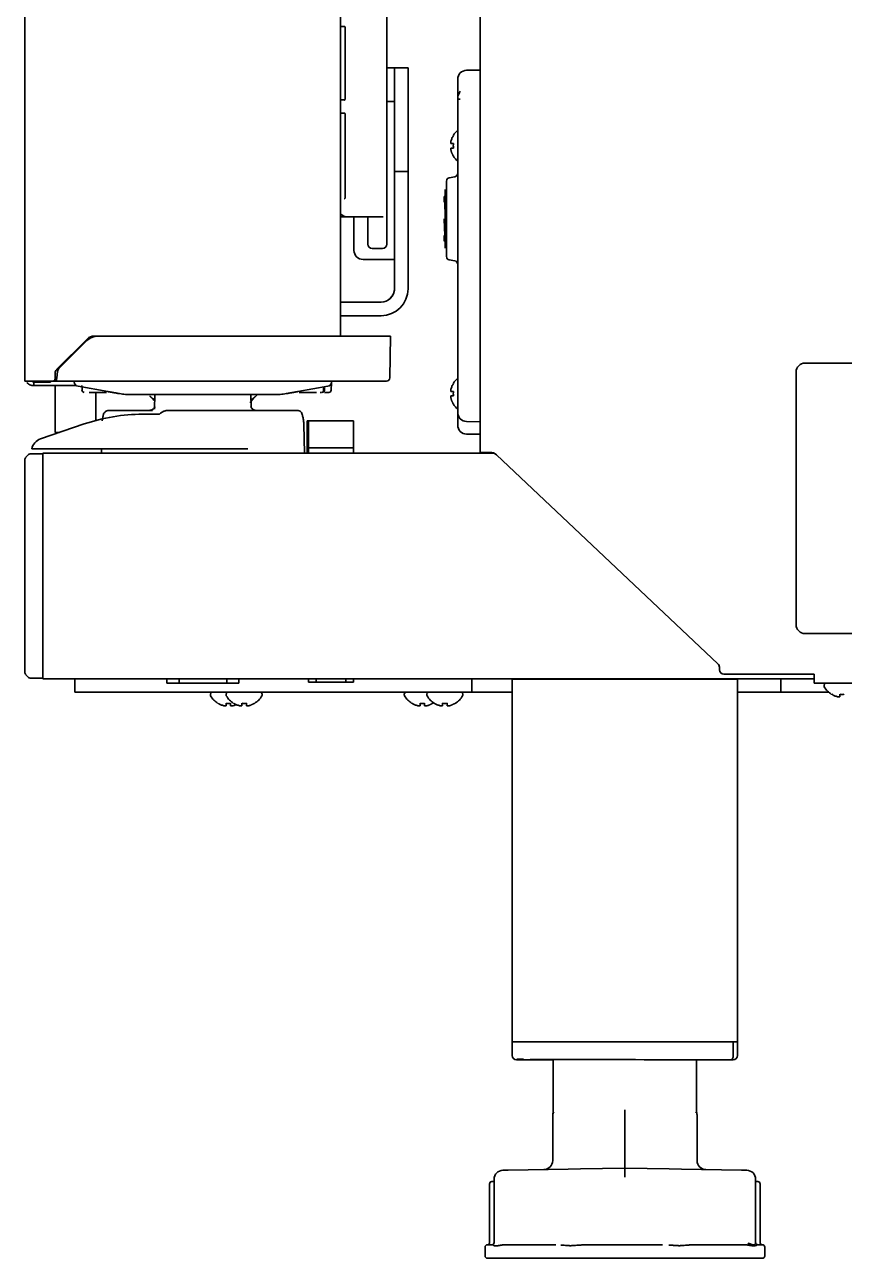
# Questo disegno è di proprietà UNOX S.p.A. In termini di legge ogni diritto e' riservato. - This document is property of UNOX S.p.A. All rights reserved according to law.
# Model space of a CAD drawing. Header units: inches. Extents: x 885 to 6823, y 710 to 5493.
# Drawn here: x 963.6 to 1145.3, y 2176.3 to 2449.9 of the extents above; entities that cross this region are included whole.
import ezdxf

# ---------------------------------------------------------------- set-up
doc = ezdxf.new("R2010")
doc.units = ezdxf.units.IN
doc.layers.add('1', color=7, linetype='Continuous', true_color=0xffffff)

msp = doc.modelspace()

# ---------------------------------------------------------------- linework, layer by layer
at = {"layer": '1', "color": 7, "linetype": 'Continuous', "lineweight": 35}
for p, q in [((1064.64, 4020.26), (1064.64, 2355.06)), ((1064.64, 4020.26), (1064.64, 2355.06)), ((963.64, 2370.86), (963.64, 4018.86)), ((1033.64, 2380.86), (1033.64, 4018.86)), ((1043.94, 2401.26), (1043.94, 2539.26)), ((1034.57, 2449.51), (1033.64, 2449.51)), ((1034.71, 2449.01), (1034.71, 2433.76)), ((1043.94, 2440.36), (1045.64, 2440.36)), ((1045.64, 2435.36), (1045.64, 2440.36)), ((1045.64, 2440.36), (1048.64, 2440.36)), ((1048.64, 2440.36), (1048.64, 2435.36)), ((1061.6, 2439.8), (1064.64, 2439.86)), ((1063.92, 2439.84), (1064.64, 2439.91)), ((1063.92, 2439.84), (1064.64, 2439.91)), ((1045.64, 2435.36), (1045.64, 2422.36)), ((1048.64, 2435.36), (1048.64, 2422.36)), ((1059.64, 2432.8), (1059.64, 2437.8)), ((1033.64, 2433.26), (1034.6, 2433.26)), ((1043.94, 2432.86), (1045.64, 2432.86)), ((1059.64, 2368.91), (1059.64, 2432.8)), ((1034.57, 2430.26), (1033.64, 2430.26)), ((1034.71, 2429.76), (1034.71, 2411.83)), ((1058.66, 2425.36), (1058.69, 2425.36)), ((1045.64, 2417.36), (1045.64, 2422.36)), ((1048.64, 2422.36), (1048.64, 2417.36)), ((1058.69, 2420.76), (1058.66, 2420.76)), ((1045.64, 2417.36), (1048.64, 2417.36)), ((1045.64, 2412.36), (1045.64, 2417.36)), ((1048.64, 2417.36), (1048.64, 2412.36)), ((1059.02, 2416.19), (1057.76, 2415.96)), ((1056.84, 2410.34), (1056.84, 2413.36)), ((1057.14, 2415.23), (1057.14, 2406.86)), ((1045.64, 2391.36), (1045.64, 2412.36)), ((1048.64, 2391.36), (1048.64, 2412.36)), ((1056.84, 2411.81), (1056.64, 2411.81)), ((1056.84, 2409.87), (1056.84, 2410.34)), ((1056.84, 2403.84), (1056.84, 2409.87)), ((1035.27, 2407.26), (1033.64, 2407.26)), ((1041.97, 2407.26), (1035.27, 2407.26)), ((1036.64, 2407.26), (1036.64, 2399.86)), ((1039.69, 2407.26), (1039.69, 2401.26)), ((1043.11, 2407.26), (1041.97, 2407.26)), ((1057.14, 2406.86), (1057.14, 2398.48)), ((1056.84, 2403.37), (1056.84, 2403.84)), ((1056.84, 2400.36), (1056.84, 2403.37)), ((1040.69, 2400.26), (1042.5, 2400.26)), ((1042.5, 2400.26), (1042.94, 2400.26)), ((1042.64, 2397.86), (1038.64, 2397.86)), ((1042.64, 2397.86), (1045.64, 2397.86)), ((1057.76, 2397.75), (1059.02, 2397.52)), ((1042.64, 2388.36), (1033.64, 2388.36)), ((1042.64, 2385.36), (1033.64, 2385.36)), ((980.05, 2380.86), (978.97, 2380.86)), ((980.05, 2380.86), (1032.86, 2380.86)), ((1036.33, 2380.86), (1032.86, 2380.86)), ((1043.94, 2380.86), (1036.33, 2380.86)), ((1044.74, 2380.86), (1043.94, 2380.86)), ((1044.58, 2371.59), (1044.74, 2380.86)), ((977.55, 2380.27), (970.68, 2373.4)), ((971.36, 2373.83), (977.22, 2379.68)), ((970.39, 2371.36), (970.39, 2372.69)), ((970.74, 2371.59), (970.94, 2372.98)), ((1134.64, 2372.86), (1134.64, 2316.86)), ((1232.64, 2374.86), (1136.64, 2374.86)), ((963.64, 2370.86), (965.64, 2370.86)), ((969.89, 2370.86), (965.64, 2370.86)), ((969.39, 2370.66), (965.64, 2370.66)), ((965.64, 2369.86), (965.64, 2370.66)), ((965.64, 2369.86), (975.1, 2369.86)), ((969.39, 2370.86), (969.39, 2370.66)), ((969.89, 2370.86), (970.64, 2370.86)), ((970.39, 2369.86), (970.39, 2359.49)), ((970.74, 2371.59), (970.64, 2370.86)), ((1032.77, 2370.86), (970.64, 2370.86)), ((974.64, 2370.86), (974.64, 2370.67)), ((975.47, 2369.71), (982.07, 2368.54)), ((1024.21, 2368.54), (1030.81, 2369.71)), ((1031.57, 2368.84), (1031.63, 2370.58)), ((1031.64, 2370.67), (1031.64, 2370.86)), ((1035.58, 2370.86), (1032.77, 2370.86)), ((1033.5, 2370.86), (1033.5, 2370.86)), ((1043.13, 2370.86), (1035.58, 2370.86)), ((1043.83, 2370.86), (1043.13, 2370.86)), ((1058.66, 2370.36), (1058.69, 2370.36)), ((979.39, 2362.13), (979.39, 2368.36)), ((984.49, 2368.12), (984.68, 2368.08)), ((987.29, 2367.86), (1018.99, 2367.86)), ((992.5, 2367.86), (992.45, 2364.63)), ((1013.82, 2365.16), (1013.77, 2367.86)), ((1021.6, 2368.08), (1021.79, 2368.12)), ((1030.07, 2368.36), (1031.07, 2368.36)), ((1059.64, 2363.91), (1059.64, 2368.91)), ((991.22, 2364.36), (982.22, 2364.36)), ((991.22, 2364.36), (991.98, 2364.36)), ((991.42, 2364.38), (991.24, 2364.39)), ((1024.06, 2364.36), (995.4, 2364.36)), ((1058.69, 2365.76), (1058.66, 2365.76)), ((976.85, 2361.36), (967.17, 2358.05)), ((993.5, 2363.51), (989.78, 2363.51)), ((1026.54, 2362.06), (1026.24, 2362.06)), ((1026.24, 2362.06), (1026.24, 2354.86)), ((1026.54, 2362.06), (1026.54, 2356.06)), ((1036.54, 2362.06), (1026.54, 2362.06)), ((1036.54, 2356.06), (1036.54, 2362.06)), ((1059.64, 2361.11), (1059.64, 2363.83)), ((1061.6, 2361.91), (1064.64, 2361.86)), ((971.39, 2359.49), (970.39, 2359.49)), ((970.39, 2359.49), (970.88, 2359.32)), ((1025.64, 2354.86), (1025.53, 2361.22)), ((1025.53, 2361.22), (1025.53, 2361.22)), ((1061.6, 2359.11), (1064.64, 2359.06)), ((1013.14, 2355.86), (966.25, 2355.86)), ((980.66, 2355.86), (980.64, 2354.86)), ((1026.54, 2356.06), (1026.54, 2354.86)), ((1036.54, 2356.06), (1026.54, 2356.06)), ((1036.54, 2354.86), (1036.54, 2356.06)), ((963.64, 2353.13), (963.64, 2353.32)), ((963.64, 2353.13), (963.64, 2306.58)), ((964.35, 2354.44), (963.93, 2354.02)), ((967.64, 2354.73), (965.05, 2354.73)), ((967.64, 2354.86), (967.64, 2353.06)), ((1067.73, 2354.86), (967.64, 2354.86)), ((967.64, 2354.73), (967.64, 2353.13)), ((967.64, 2353.13), (967.64, 2353.05)), ((967.64, 2353.06), (967.64, 2306.66)), ((973.14, 2354.86), (973.14, 2354.86)), ((1066.64, 2355.06), (1064.64, 2355.06)), ((1066.64, 2355.06), (1064.64, 2355.06)), ((1066.64, 2355.06), (1066.84, 2355.06)), ((1066.64, 2355.06), (1066.84, 2355.06)), ((1066.64, 2355.06), (1066.64, 2354.86)), ((1117.33, 2308.15), (1068.22, 2354.51)), ((1117.33, 2308.15), (1068.22, 2354.51)), ((1136.64, 2314.86), (1232.64, 2314.86)), ((963.64, 2306.39), (963.64, 2306.58)), ((967.64, 2306.66), (967.64, 2304.86)), ((967.64, 2306.66), (967.64, 2306.58)), ((967.64, 2306.58), (967.64, 2304.98)), ((1117.64, 2306.86), (1117.64, 2307.42)), ((1117.64, 2306.86), (1117.64, 2307.42)), ((963.93, 2305.69), (964.35, 2305.27)), ((965.05, 2304.98), (967.64, 2304.98)), ((1138.64, 2304.86), (967.64, 2304.86)), ((974.78, 2304.86), (974.78, 2301.86)), ((995.14, 2304.86), (995.14, 2303.86)), ((997.85, 2303.86), (995.14, 2303.86)), ((997.85, 2303.86), (997.85, 2304.86)), ((997.85, 2303.86), (1008.43, 2303.86)), ((1008.43, 2304.86), (1008.43, 2303.86)), ((1008.43, 2303.86), (1011.14, 2303.86)), ((1011.14, 2303.86), (1011.14, 2304.86)), ((1026.54, 2304.86), (1026.54, 2304.06)), ((1028.22, 2304.06), (1026.54, 2304.06)), ((1028.22, 2304.06), (1028.22, 2304.86)), ((1034.86, 2304.06), (1028.22, 2304.06)), ((1034.86, 2304.86), (1034.86, 2304.06)), ((1036.54, 2304.06), (1034.86, 2304.06)), ((1036.54, 2304.06), (1036.54, 2304.86)), ((1062.78, 2304.86), (1062.78, 2301.86)), ((1071.69, 2304.76), (1071.69, 2304.86)), ((1071.69, 2224.31), (1071.69, 2304.76)), ((1071.69, 2304.76), (1073.49, 2304.76)), ((1072.89, 2304.76), (1072.89, 2304.86)), ((1073.49, 2304.76), (1119.89, 2304.76)), ((1138.64, 2305.86), (1118.64, 2305.86)), ((1138.64, 2305.86), (1118.64, 2305.86)), ((1119.89, 2304.76), (1121.69, 2304.76)), ((1120.49, 2304.76), (1120.49, 2304.86)), ((1121.69, 2304.76), (1121.69, 2304.86)), ((1121.69, 2304.76), (1121.69, 2224.31)), ((1131.28, 2304.86), (1131.28, 2301.86)), ((1138.64, 2305.86), (1138.64, 2303.86)), ((1138.64, 2305.86), (1138.64, 2303.86)), ((1794.84, 2303.86), (1138.64, 2303.86)), ((1794.84, 2303.86), (1138.64, 2303.86)), ((974.78, 2301.86), (977.78, 2301.86)), ((977.78, 2301.86), (1054.78, 2301.86)), ((1004.8, 2301.46), (1004.8, 2301.26)), ((1008.28, 2301.46), (1008.28, 2301.26)), ((1016.28, 2301.26), (1016.28, 2301.46)), ((1047.8, 2301.46), (1047.8, 2301.26)), ((1052.78, 2301.46), (1052.78, 2301.26)), ((1054.78, 2301.86), (1062.78, 2301.86)), ((1060.78, 2301.26), (1060.78, 2301.46)), ((1062.78, 2301.86), (1070.78, 2301.86)), ((1070.78, 2301.86), (1071.69, 2301.86)), ((1121.69, 2301.86), (1123.28, 2301.86)), ((1123.28, 2301.86), (1131.28, 2301.86)), ((1131.28, 2301.86), (1134.28, 2301.86)), ((1134.28, 2301.86), (1141.89, 2301.86)), ((1140.84, 2303.46), (1140.84, 2303.26)), ((1142.54, 2301.38), (1142.54, 2301.41)), ((1006.5, 2299.38), (1006.5, 2299.41)), ((1009.98, 2299.38), (1009.98, 2299.41)), ((1014.58, 2299.41), (1014.58, 2299.38)), ((1049.5, 2299.38), (1049.5, 2299.41)), ((1054.1, 2299.41), (1054.1, 2299.38)), ((1054.48, 2299.38), (1054.48, 2299.41)), ((1059.08, 2299.41), (1059.08, 2299.38)), ((1071.69, 2224.31), (1073.49, 2224.31)), ((1071.69, 2221.45), (1071.69, 2224.31)), ((1073.49, 2224.31), (1119.89, 2224.31)), ((1119.89, 2224.31), (1121.69, 2224.31)), ((1120.73, 2224.31), (1120.73, 2221.31)), ((1120.73, 2224.31), (1120.73, 2221.31)), ((1121.69, 2221.31), (1121.69, 2224.31)), ((1071.69, 2221.45), (1071.69, 2221.31)), ((1073.12, 2220.31), (1073.35, 2220.31)), ((1073.12, 2220.31), (1073.35, 2220.31)), ((1073.35, 2220.31), (1080.81, 2220.31)), ((1073.35, 2220.31), (1080.81, 2220.31)), ((1080.81, 2220.4), (1080.81, 2208.61)), ((1111.54, 2220.31), (1120.02, 2220.31)), ((1111.54, 2220.31), (1120.02, 2220.31)), ((1112.56, 2208.61), (1112.56, 2220.31)), ((1120.03, 2220.31), (1120.26, 2220.31)), ((1120.03, 2220.31), (1120.25, 2220.31)), ((1080.69, 2197.99), (1080.69, 2208.12)), ((1096.69, 2198.31), (1096.69, 2208.37)), ((1112.64, 2208.42), (1112.65, 2208.4)), ((1112.69, 2208.12), (1112.69, 2197.99)), ((1069.67, 2195.83), (1070.84, 2195.85)), ((1070.84, 2195.85), (1084.13, 2196.09)), ((1084.13, 2196.09), (1086.89, 2196.13)), ((1086.89, 2196.13), (1096.58, 2196.3)), ((1096.58, 2196.3), (1096.69, 2196.31)), ((1096.69, 2196.31), (1096.79, 2196.3)), ((1096.79, 2196.3), (1106.49, 2196.13)), ((1106.49, 2196.13), (1109.24, 2196.09)), ((1109.24, 2196.09), (1122.54, 2195.85)), ((1122.54, 2195.85), (1123.71, 2195.83)), ((1066.7, 2192.56), (1066.7, 2192.81)), ((1066.7, 2179.81), (1066.7, 2192.56)), ((1067.45, 2193.31), (1067.2, 2193.31)), ((1067.7, 2193.83), (1067.7, 2179.68)), ((1125.68, 2193.83), (1125.68, 2179.68)), ((1126.18, 2193.31), (1125.93, 2193.31)), ((1126.68, 2192.81), (1126.68, 2192.56)), ((1126.68, 2192.56), (1126.68, 2179.81)), ((1065.69, 2178.81), (1065.69, 2176.81)), ((1066.19, 2179.31), (1066.2, 2179.31)), ((1066.24, 2179.31), (1067.2, 2179.31)), ((1066.72, 2179.81), (1066.7, 2179.81)), ((1070.33, 2179.31), (1081.35, 2179.31)), ((1088.36, 2179.31), (1105.02, 2179.31)), ((1112.03, 2179.31), (1123.05, 2179.31)), ((1126.18, 2179.31), (1127.14, 2179.31)), ((1127.69, 2176.81), (1127.69, 2178.81)), ((1127.19, 2176.31), (1066.19, 2176.31))]:
    msp.add_line(p, q, dxfattribs=at)
for centre, radius, start, end in [((1061.64, 2437.8), 2, 91, 180), ((1062.76, 2422.86), 4.8, 130.5417, 148.4186), ((1062.44, 2423.06), 3.78, 172.3959, 179.9965), ((1062.44, 2423.06), 3.78, 180.0035, 187.6041), ((1062.76, 2423.25), 4.8, 211.5837, 229.4583), ((1058.89, 2416.93), 0.75, 280, 0), ((1057.89, 2415.23), 0.75, 100, 180), ((1038.64, 2399.86), 2, 180, 270), ((1040.69, 2401.26), 1, 180, 270), ((1042.94, 2401.26), 1, 270, 0), ((1057.89, 2398.48), 0.75, 180, 260), ((1058.89, 2396.79), 0.75, 0, 80), ((1042.64, 2391.36), 6, 270, 0), ((1042.64, 2391.36), 3, 270, 0), ((980.05, 2376.86), 4, 90, 135), ((978.97, 2378.86), 2, 90, 135), ((971.39, 2372.69), 1, 135, 180), ((972.42, 2372.77), 1.5, 135, 172), ((1136.64, 2372.86), 2, 90, 180), ((969.89, 2371.36), 0.5, 270, 0), ((975.64, 2370.69), 1, 181.4403, 260), ((1030.64, 2370.69), 1, 280, 358.5401), ((1043.83, 2371.61), 0.75, 270, 359), ((1062.76, 2367.86), 4.8, 130.5417, 148.4186), ((1029.57, 2368.86), 0.5, 270, 358), ((1031.07, 2368.86), 0.5, 270, 358), ((1062.44, 2368.06), 3.78, 172.3959, 179.9965), ((1062.44, 2368.06), 3.78, 180.0035, 187.6041), ((1062.76, 2368.25), 4.8, 211.5837, 229.4583), ((989.78, 2323.51), 40, 90, 108.8636), ((1061.64, 2363.91), 2, 180, 269), ((1061.64, 2361.11), 2, 180, 269), ((968.14, 2355.21), 3, 108.8636, 167.5792), ((964.64, 2353.32), 1, 135, 180), ((965.05, 2353.73), 1, 90, 135), ((1066.64, 2356.86), 2, 244.1602, 270), ((1066.84, 2353.06), 2, 46.65, 90), ((1066.84, 2353.06), 2, 46.65, 90), ((1136.64, 2316.86), 2, 180, 270), ((1116.64, 2307.42), 1, 0, 46.65), ((1116.64, 2307.42), 1, 0, 46.65), ((1118.64, 2306.86), 1, 180, 270), ((1118.64, 2306.86), 1, 180, 270), ((964.64, 2306.39), 1, 180, 225), ((965.05, 2305.98), 1, 225, 270), ((1141.24, 2303.46), 0.4, 90, 180), ((1005.2, 2301.46), 0.4, 90, 180), ((1005.2, 2301.26), 0.4, 180, 210.3012), ((1008.68, 2301.46), 0.4, 90, 180), ((1008.68, 2301.26), 0.4, 180, 210.3012), ((1015.88, 2301.46), 0.4, 0, 90), ((1015.88, 2301.26), 0.4, 329.6988, 0), ((1048.2, 2301.46), 0.4, 90, 180), ((1048.2, 2301.26), 0.4, 180, 210.3012), ((1053.18, 2301.46), 0.4, 90, 180), ((1053.18, 2301.26), 0.4, 180, 210.3012), ((1060.38, 2301.46), 0.4, 0, 90), ((1060.38, 2301.26), 0.4, 329.6988, 0), ((1141.24, 2303.26), 0.4, 180, 210.3012), ((1145.04, 2305.48), 4.8, 210.3012, 238.4186), ((1144.84, 2305.16), 3.78, 262.3959, 269.9965), ((1144.84, 2305.16), 3.78, 270.0035, 277.6041), ((1009, 2303.48), 4.8, 210.3012, 238.4186), ((1008.8, 2303.16), 3.78, 262.3959, 269.9965), ((1012.48, 2303.48), 4.8, 210.3012, 238.4186), ((1008.8, 2303.16), 3.78, 270.0035, 277.6041), ((1012.28, 2303.16), 3.78, 262.3959, 269.9965), ((1012.28, 2303.16), 3.78, 270.0035, 277.6041), ((1012.08, 2303.48), 4.8, 301.5837, 329.6988), ((1052, 2303.48), 4.8, 210.3012, 238.4186), ((1051.8, 2303.16), 3.78, 262.3959, 269.9965), ((1051.8, 2303.16), 3.78, 270.0035, 277.6041), ((1056.98, 2303.48), 4.8, 210.3012, 238.4186), ((1051.6, 2303.48), 4.8, 301.5837, 304.0715), ((1056.78, 2303.16), 3.78, 262.3959, 269.9965), ((1056.78, 2303.16), 3.78, 270.0035, 277.6041), ((1056.58, 2303.48), 4.8, 301.5837, 329.6988), ((1081.69, 2208.12), 1, 135.5, 180), ((1078.81, 2208.97), 2, 344.3099, 0.04), ((1111.69, 2208.12), 1, 0, 44.5), ((1078.69, 2197.99), 2, 271, 0), ((1114.69, 2197.99), 2, 180, 269), ((1069.7, 2193.83), 2, 91, 180), ((1123.68, 2193.83), 2, 0, 89), ((1067.2, 2192.81), 0.5, 90, 180), ((1067.45, 2193.56), 0.25, 270, 0), ((1125.93, 2193.56), 0.25, 180, 270), ((1126.18, 2192.81), 0.5, 0, 90), ((1066.19, 2178.81), 0.5, 90, 180), ((1067.2, 2179.81), 0.5, 270, 0), ((1126.18, 2179.81), 0.5, 180, 270), ((1127.18, 2179.81), 0.5, 180, 270), ((1127.19, 2178.81), 0.5, 0, 90), ((1066.19, 2176.81), 0.5, 180, 270), ((1127.19, 2176.81), 0.5, 270, 0)]:
    msp.add_arc(centre, radius, start, end, dxfattribs=at)
for centre, major_axis, ratio, start_param, end_param in [((1035.25, 2412.26), (0, -5), 0.615661, 5.73191, 6.175284), ((976.84, 2368.86), (0, 0.5), 1, 1.640393, 3.142092), ((1013.13, 2367.06), (32.09, -27.79), 0.353553, 4.310993, 4.346829), ((993.15, 2367.06), (32.09, 27.79), 0.353553, 5.068028, 5.113788), ((1016.73, 2365.86), (0, -2.5), 0.999999, 3.785085, 4.005956), ((1016.73, 2365.86), (0, -2.5), 1, 3.785089, 4.004654), ((1029.44, 2368.86), (0, 0.5), 1, 3.141193, 4.639305), ((982.03, 2363.09), (0.961, -0.275), 0.857313, 3.142259, 3.443353), ((1024.24, 2363.09), (0.961, 0.275), 0.857313, 5.981425, 6.281728), ((1072.69, 2221.31), (1, 0), 0.999995, 3.141593, 4.709304), ((1074.19, 2220.31), (-1.5, 0), 0.003085, 0.00001, 0.785408), ((1074.19, 2220.44), (-1.5, 0), 0.003085, 4.712398, 5.977528), ((1096.69, 2220.31), (-21, 0.06), 0.003085, 3.927, 6.996876), ((1120.02, 2221.31), (0, 1), 0.707107, 3.141593, 4.712389), ((1120.02, 2221.31), (0, 1), 0.707107, 3.141593, 4.712389), ((1119.19, 2220.31), (1.5, 0), 0.003085, 5.497778, 6.283176), ((1120.69, 2221.31), (1, 0), 0.999995, 4.715474, 6.283185), ((1127.14, 2179.81), (0, -0.5), 0.961623, 4.712389, 6.283185)]:
    msp.add_ellipse(centre, major_axis=major_axis, ratio=ratio, start_param=start_param, end_param=end_param, dxfattribs=at)
for points, knots in [([(1034.56, 2449.58), (1034.56, 2449.58), (1034.56, 2449.57), (1034.59, 2449.54), (1034.64, 2449.44), (1034.69, 2449.28), (1034.71, 2449.12), (1034.71, 2449.03), (1034.71, 2449.01)], [0, 0, 0, 0, 0.05996, 0.268819, 0.476477, 0.688485, 0.917294, 1, 1, 1, 1]), ([(1060.19, 2435.16), (1060.07, 2434.95), (1059.96, 2434.74), (1059.82, 2434.42), (1059.78, 2434.31), (1059.71, 2434.08), (1059.67, 2433.97), (1059.64, 2433.86)], [0, 0, 0, 0, 0.5, 0.5, 0.75, 0.75, 1, 1, 1, 1]), ([(1034.71, 2433.76), (1034.71, 2433.68), (1034.7, 2433.54), (1034.65, 2433.35), (1034.6, 2433.23), (1034.57, 2433.19), (1034.56, 2433.19), (1034.56, 2433.19)], [0, 0, 0, 0, 0.239038, 0.484875, 0.690806, 0.916594, 1, 1, 1, 1]), ([(1034.56, 2430.33), (1034.56, 2430.33), (1034.56, 2430.32), (1034.59, 2430.29), (1034.64, 2430.19), (1034.69, 2430.03), (1034.71, 2429.87), (1034.71, 2429.78), (1034.71, 2429.76)], [0, 0, 0, 0, 0.05996, 0.268819, 0.476477, 0.688485, 0.917294, 1, 1, 1, 1]), ([(1058.69, 2425.36), (1058.57, 2425.15), (1058.46, 2424.94), (1058.32, 2424.62), (1058.28, 2424.51), (1058.21, 2424.28), (1058.17, 2424.17), (1058.14, 2424.06)], [0, 0, 0, 0, 0.5, 0.5, 0.75, 0.75, 1, 1, 1, 1]), ([(1058.69, 2422.56), (1058.57, 2422.56), (1058.46, 2422.56), (1058.32, 2422.56), (1058.28, 2422.56), (1058.21, 2422.56), (1058.17, 2422.56), (1058.14, 2422.56)], [0, 0, 0, 0, 0.5, 0.5, 0.75, 0.75, 1, 1, 1, 1]), ([(1034.71, 2411.83), (1034.71, 2411.75), (1034.7, 2411.61), (1034.65, 2411.43), (1034.6, 2411.3), (1034.57, 2411.26), (1034.56, 2411.26), (1034.56, 2411.26)], [0, 0, 0, 0, 0.238979, 0.484756, 0.690636, 0.916368, 1, 1, 1, 1]), ([(1056.64, 2411.81), (1056.65, 2411.81), (1056.66, 2411.78), (1056.67, 2411.72), (1056.67, 2411.7), (1056.68, 2411.66), (1056.68, 2411.65), (1056.68, 2411.64), (1056.69, 2411.61), (1056.69, 2411.58), (1056.7, 2411.48), (1056.71, 2411.38), (1056.72, 2411.21), (1056.72, 2411.14), (1056.73, 2411.06), (1056.73, 2411.04), (1056.73, 2411.01), (1056.73, 2410.99), (1056.74, 2410.93), (1056.74, 2410.9), (1056.74, 2410.78), (1056.75, 2410.7), (1056.76, 2410.53), (1056.76, 2410.36), (1056.77, 2410.17), (1056.78, 2410.02), (1056.78, 2409.97), (1056.79, 2409.87), (1056.79, 2409.82), (1056.8, 2409.55), (1056.81, 2409.33), (1056.82, 2408.87), (1056.83, 2408.63), (1056.84, 2408.39)], [0, 0, 0, 0, 0.125, 0.125, 0.1875, 0.1875, 0.203125, 0.203125, 0.21875, 0.25, 0.25, 0.375, 0.375, 0.4375, 0.4375, 0.453125, 0.453125, 0.46875, 0.46875, 0.5, 0.5, 0.5625, 0.5625, 0.625, 0.6875, 0.6875, 0.71875, 0.71875, 0.75, 0.75, 0.875, 0.875, 1, 1, 1, 1]), ([(1056.64, 2410.54), (1056.64, 2410.55), (1056.64, 2410.56), (1056.64, 2410.6), (1056.64, 2410.63), (1056.64, 2410.68), (1056.64, 2410.7), (1056.64, 2410.78), (1056.64, 2410.82), (1056.64, 2410.96), (1056.64, 2411.05), (1056.64, 2411.2), (1056.64, 2411.28), (1056.64, 2411.37), (1056.64, 2411.41), (1056.64, 2411.45), (1056.64, 2411.47), (1056.64, 2411.49), (1056.64, 2411.51), (1056.64, 2411.57), (1056.64, 2411.67), (1056.64, 2411.73), (1056.64, 2411.78), (1056.64, 2411.8), (1056.64, 2411.81)], [0, 0, 0, 0, 0.01675, 0.01675, 0.051866, 0.051866, 0.086982, 0.086982, 0.157215, 0.157215, 0.297679, 0.297679, 0.438143, 0.438143, 0.508375, 0.508375, 0.543491, 0.543491, 0.578607, 0.578607, 0.719072, 0.859536, 0.859536, 1, 1, 1, 1]), ([(1056.84, 2410.34), (1056.85, 2410.6), (1056.89, 2410.87), (1056.97, 2411.27), (1057, 2411.41), (1057.05, 2411.56)], [0, 0, 0, 0, 0.639156, 0.639156, 1, 1, 1, 1]), ([(1057.05, 2408.63), (1057.01, 2408.78), (1056.97, 2408.93), (1056.93, 2409.11), (1056.93, 2409.15), (1056.91, 2409.21), (1056.91, 2409.24), (1056.89, 2409.34), (1056.88, 2409.41), (1056.86, 2409.61), (1056.85, 2409.74), (1056.84, 2409.87)], [0, 0, 0, 0, 0.367214, 0.367214, 0.446312, 0.446312, 0.52541, 0.52541, 0.683607, 0.683607, 1, 1, 1, 1]), ([(1056.84, 2402.62), (1056.83, 2402.66), (1056.83, 2402.7), (1056.82, 2402.79), (1056.81, 2402.89), (1056.81, 2403), (1056.8, 2403.09), (1056.8, 2403.13), (1056.79, 2403.19), (1056.79, 2403.23), (1056.78, 2403.33), (1056.78, 2403.47), (1056.76, 2403.71), (1056.76, 2403.88), (1056.75, 2404.01), (1056.75, 2404.06), (1056.74, 2404.12), (1056.74, 2404.15), (1056.74, 2404.19), (1056.74, 2404.22), (1056.73, 2404.43), (1056.72, 2404.63), (1056.71, 2404.94), (1056.7, 2405.15), (1056.69, 2405.37), (1056.69, 2405.51), (1056.69, 2405.54), (1056.68, 2405.59), (1056.68, 2405.68), (1056.68, 2405.76), (1056.67, 2405.93), (1056.66, 2406.16), (1056.65, 2406.5), (1056.64, 2406.74), (1056.64, 2406.86)], [0, 0, 0, 0, 0.0625, 0.0625, 0.125, 0.1875, 0.1875, 0.21875, 0.21875, 0.25, 0.25, 0.3125, 0.375, 0.4375, 0.4375, 0.46875, 0.46875, 0.484375, 0.484375, 0.5, 0.5, 0.625, 0.625, 0.6875, 0.75, 0.75, 0.765625, 0.765625, 0.78125, 0.8125, 0.8125, 0.875, 0.9375, 1, 1, 1, 1]), ([(1056.84, 2403.84), (1056.85, 2404.1), (1056.89, 2404.37), (1056.97, 2404.77), (1057, 2404.91), (1057.05, 2405.06)], [0, 0, 0, 0, 0.639156, 0.639156, 1, 1, 1, 1]), ([(1056.64, 2401.91), (1056.64, 2401.92), (1056.64, 2401.95), (1056.64, 2402.01), (1056.64, 2402.07), (1056.64, 2402.09), (1056.64, 2402.13), (1056.64, 2402.14), (1056.64, 2402.16), (1056.64, 2402.18), (1056.64, 2402.24), (1056.64, 2402.3), (1056.64, 2402.43), (1056.64, 2402.51), (1056.64, 2402.67), (1056.64, 2402.75), (1056.64, 2402.87), (1056.64, 2402.89), (1056.64, 2402.94), (1056.64, 2403.01), (1056.64, 2403.08), (1056.64, 2403.13)], [0, 0, 0, 0, 0.14299, 0.28598, 0.28598, 0.357475, 0.357475, 0.393222, 0.393222, 0.42897, 0.42897, 0.57196, 0.57196, 0.71495, 0.71495, 0.85794, 0.85794, 0.893687, 0.893687, 0.929434, 1, 1, 1, 1]), ([(1057.05, 2402.13), (1057.01, 2402.28), (1056.97, 2402.43), (1056.93, 2402.61), (1056.93, 2402.65), (1056.91, 2402.71), (1056.91, 2402.74), (1056.89, 2402.84), (1056.88, 2402.91), (1056.86, 2403.11), (1056.85, 2403.24), (1056.84, 2403.37)], [0, 0, 0, 0, 0.367214, 0.367214, 0.446312, 0.446312, 0.52541, 0.52541, 0.683607, 0.683607, 1, 1, 1, 1]), ([(1044.31, 2388.86), (1044.35, 2388.9), (1044.45, 2389.01), (1044.6, 2389.17), (1044.76, 2389.36), (1044.91, 2389.54), (1045.04, 2389.72), (1045.16, 2389.9), (1045.27, 2390.08), (1045.37, 2390.26), (1045.45, 2390.45), (1045.52, 2390.63), (1045.57, 2390.81), (1045.61, 2390.99), (1045.63, 2391.17), (1045.64, 2391.29), (1045.64, 2391.36)], [0, 0, 0, 0, 0.054002, 0.126771, 0.19954, 0.272309, 0.345078, 0.417847, 0.490616, 0.563385, 0.636154, 0.708924, 0.781693, 0.854462, 0.927231, 1, 1, 1, 1]), ([(964.15, 2370.52), (964.15, 2370.52), (964.18, 2370.49), (964.22, 2370.44), (964.3, 2370.37), (964.38, 2370.3), (964.46, 2370.24), (964.55, 2370.18), (964.64, 2370.12), (964.73, 2370.07), (964.82, 2370.03), (964.92, 2369.99), (965.02, 2369.95), (965.12, 2369.92), (965.22, 2369.9), (965.33, 2369.88), (965.43, 2369.87), (965.53, 2369.86), (965.6, 2369.86), (965.64, 2369.86)], [0, 0, 0, 0, 0.000781, 0.063232, 0.125683, 0.188134, 0.250585, 0.313037, 0.375488, 0.437939, 0.50039, 0.562842, 0.625293, 0.687744, 0.750195, 0.812646, 0.875098, 0.937549, 1, 1, 1, 1]), ([(965.64, 2370.66), (965.6, 2370.67), (965.53, 2370.7), (965.42, 2370.74), (965.32, 2370.78), (965.22, 2370.82), (965.16, 2370.84), (965.14, 2370.85)], [0, 0, 0, 0, 0.214054, 0.428108, 0.642162, 0.856216, 1, 1, 1, 1]), ([(1058.69, 2370.36), (1058.57, 2370.15), (1058.46, 2369.94), (1058.32, 2369.62), (1058.28, 2369.51), (1058.21, 2369.28), (1058.17, 2369.17), (1058.14, 2369.06)], [0, 0, 0, 0, 0.5, 0.5, 0.75, 0.75, 1, 1, 1, 1]), ([(981.76, 2368.36), (981.53, 2368.36), (981.28, 2368.36), (980.72, 2368.36), (980.43, 2368.36), (979.79, 2368.36), (979.44, 2368.36), (978.99, 2368.36), (978.9, 2368.36), (978.76, 2368.36), (978.71, 2368.36), (978.61, 2368.36), (978.38, 2368.36), (978.13, 2368.36), (977.93, 2368.36)], [0, 0, 0, 0, 0.25, 0.25, 0.5, 0.5, 0.75, 0.75, 0.8125, 0.8125, 0.84375, 0.84375, 0.875, 1, 1, 1, 1]), ([(982.07, 2368.54), (982.17, 2368.53), (982.36, 2368.49), (982.56, 2368.46), (982.68, 2368.44), (982.7, 2368.43), (982.75, 2368.42), (982.82, 2368.41), (982.89, 2368.4), (983.03, 2368.38), (983.11, 2368.36), (983.2, 2368.35)], [0, 0, 0, 0, 0.25, 0.5, 0.5, 0.5625, 0.5625, 0.625, 0.75, 0.75, 1, 1, 1, 1]), ([(983.2, 2368.35), (983.3, 2368.33), (983.4, 2368.31), (983.6, 2368.27), (983.71, 2368.25), (983.93, 2368.22), (984.15, 2368.18), (984.37, 2368.14), (984.49, 2368.12)], [0, 0, 0, 0, 0.25, 0.25, 0.5, 0.5, 0.75, 1, 1, 1, 1]), ([(991.41, 2367.52), (991.42, 2367.5), (991.43, 2367.49), (991.46, 2367.46), (991.47, 2367.45), (991.52, 2367.4), (991.55, 2367.37), (991.62, 2367.31), (991.66, 2367.27), (991.74, 2367.21), (991.78, 2367.17), (991.91, 2367.07), (992, 2367.01), (992.14, 2366.91), (992.19, 2366.87), (992.29, 2366.81), (992.34, 2366.77), (992.42, 2366.72), (992.44, 2366.7), (992.47, 2366.68)], [0, 0, 0, 0, 0.058521, 0.058521, 0.117041, 0.117041, 0.234082, 0.234082, 0.351124, 0.351124, 0.468165, 0.468165, 0.702247, 0.702247, 0.819288, 0.819288, 0.93633, 0.93633, 1, 1, 1, 1]), ([(1013.81, 2366.68), (1013.84, 2366.7), (1013.86, 2366.72), (1013.99, 2366.8), (1014.09, 2366.87), (1014.23, 2366.97), (1014.27, 2367.01), (1014.36, 2367.07), (1014.41, 2367.11), (1014.49, 2367.17), (1014.53, 2367.21), (1014.61, 2367.27), (1014.65, 2367.3), (1014.72, 2367.37), (1014.76, 2367.4), (1014.8, 2367.45), (1014.82, 2367.46), (1014.84, 2367.49), (1014.86, 2367.5), (1014.87, 2367.52)], [0, 0, 0, 0, 0.063232, 0.063232, 0.297424, 0.297424, 0.41452, 0.41452, 0.531616, 0.531616, 0.648712, 0.648712, 0.765808, 0.765808, 0.882904, 0.882904, 0.941452, 0.941452, 1, 1, 1, 1]), ([(1021.79, 2368.12), (1021.91, 2368.14), (1022.13, 2368.18), (1022.35, 2368.22), (1022.57, 2368.25), (1022.78, 2368.29), (1022.98, 2368.33), (1023.08, 2368.35)], [0, 0, 0, 0, 0.25, 0.5, 0.5, 0.75, 1, 1, 1, 1]), ([(1023.08, 2368.35), (1023.16, 2368.36), (1023.25, 2368.38), (1023.39, 2368.4), (1023.43, 2368.41), (1023.51, 2368.42), (1023.53, 2368.42), (1023.58, 2368.43), (1023.6, 2368.44), (1023.72, 2368.46), (1023.82, 2368.48), (1024.01, 2368.51), (1024.11, 2368.53), (1024.21, 2368.54)], [0, 0, 0, 0, 0.25, 0.25, 0.375, 0.375, 0.4375, 0.4375, 0.5, 0.5, 0.75, 0.75, 1, 1, 1, 1]), ([(1028.35, 2368.36), (1027.95, 2368.36), (1027.56, 2368.36), (1026.84, 2368.36), (1026.5, 2368.36), (1025.86, 2368.36), (1025.56, 2368.36), (1025.21, 2368.36), (1025.14, 2368.36), (1025.04, 2368.36), (1025.01, 2368.36), (1024.94, 2368.36), (1024.78, 2368.36), (1024.63, 2368.36), (1024.51, 2368.36)], [0, 0, 0, 0, 0.25, 0.25, 0.5, 0.5, 0.75, 0.75, 0.8125, 0.8125, 0.84375, 0.84375, 0.875, 1, 1, 1, 1]), ([(1029.35, 2368.36), (1029.34, 2368.36), (1029.32, 2368.36), (1029.28, 2368.36), (1029.25, 2368.36), (1029.2, 2368.36), (1029.18, 2368.36), (1029.15, 2368.36), (1029.13, 2368.36), (1029.11, 2368.36)], [0, 0, 0, 0, 0.27385, 0.27385, 0.636925, 0.636925, 0.818462, 0.818462, 1, 1, 1, 1]), ([(1058.69, 2367.56), (1058.57, 2367.56), (1058.46, 2367.56), (1058.32, 2367.56), (1058.28, 2367.56), (1058.21, 2367.56), (1058.17, 2367.56), (1058.14, 2367.56)], [0, 0, 0, 0, 0.5, 0.5, 0.75, 0.75, 1, 1, 1, 1]), ([(982.2, 2364.34), (982.16, 2364.34), (981.97, 2364.36), (981.67, 2364.23), (981.39, 2364), (981.2, 2363.71), (981.11, 2363.51), (981.08, 2363.38), (981.08, 2363.36)], [0, 0, 0, 0, 0.077629, 0.311756, 0.512652, 0.714285, 0.953187, 1, 1, 1, 1]), ([(992.53, 2365.18), (992.53, 2365.18), (992.51, 2365.15), (992.4, 2364.91), (992, 2364.53), (991.48, 2364.35), (991.26, 2364.36), (991.22, 2364.37)], [0, 0, 0, 0, 0.129156, 0.32508, 0.575901, 0.924514, 1, 1, 1, 1]), ([(995.4, 2364.36), (995.35, 2364.36), (995.3, 2364.35), (995.21, 2364.35), (995.17, 2364.35), (995.04, 2364.33), (994.86, 2364.3), (994.69, 2364.26), (994.52, 2364.2), (994.43, 2364.17), (994.27, 2364.09), (994.19, 2364.05), (994.03, 2363.96), (993.88, 2363.86), (993.74, 2363.74), (993.63, 2363.64), (993.6, 2363.61), (993.53, 2363.55), (993.5, 2363.51), (993.47, 2363.48)], [0, 0, 0, 0, 0.0625, 0.0625, 0.125, 0.125, 0.25, 0.375, 0.375, 0.5, 0.5, 0.625, 0.625, 0.75, 0.875, 0.875, 0.9375, 0.9375, 1, 1, 1, 1]), ([(1015.03, 2364.36), (1014.82, 2364.37), (1014.41, 2364.45), (1013.9, 2364.87), (1013.76, 2365.15), (1013.75, 2365.18), (1013.75, 2365.18)], [0, 0, 0, 0, 0.300677, 0.666381, 0.872851, 1, 1, 1, 1]), ([(1025.2, 2363.36), (1025.19, 2363.4), (1025.15, 2363.57), (1025.02, 2363.85), (1024.7, 2364.18), (1024.36, 2364.34), (1024.14, 2364.34), (1024.06, 2364.34)], [0, 0, 0, 0, 0.081067, 0.386184, 0.637599, 0.870769, 1, 1, 1, 1]), ([(980.82, 2362.06), (980.83, 2362.14), (980.84, 2362.22), (980.9, 2362.58), (980.97, 2362.84), (981.05, 2363.11)], [0, 0, 0, 0, 0.241311, 0.241311, 1, 1, 1, 1]), ([(1025.53, 2361.22), (1025.53, 2361.31), (1025.52, 2361.41), (1025.5, 2361.78), (1025.44, 2362.31), (1025.31, 2362.84), (1025.23, 2363.11)], [0, 0, 0, 0, 0.155182, 0.155182, 0.577591, 1, 1, 1, 1]), ([(965.21, 2355.86), (965.21, 2355.86), (965.22, 2355.86), (965.24, 2355.86), (965.24, 2355.86), (965.26, 2355.86), (965.27, 2355.86), (965.28, 2355.86), (965.28, 2355.86), (965.32, 2355.86), (965.35, 2355.86), (965.4, 2355.86), (965.41, 2355.86), (965.43, 2355.86), (965.44, 2355.86), (965.47, 2355.86), (965.52, 2355.86), (965.57, 2355.86), (965.62, 2355.86), (965.65, 2355.86), (965.73, 2355.86), (965.79, 2355.86), (965.88, 2355.86), (965.92, 2355.86), (965.96, 2355.86), (965.98, 2355.86), (966.01, 2355.86), (966.03, 2355.86), (966.11, 2355.86), (966.18, 2355.86), (966.25, 2355.86)], [0, 0, 0, 0, 0.118661, 0.118661, 0.181614, 0.181614, 0.21309, 0.21309, 0.244566, 0.244566, 0.370472, 0.370472, 0.401948, 0.401948, 0.433425, 0.433425, 0.496378, 0.55933, 0.55933, 0.622283, 0.622283, 0.748189, 0.748189, 0.811142, 0.811142, 0.842618, 0.842618, 0.874094, 0.874094, 1, 1, 1, 1]), ([(1142.54, 2301.41), (1142.74, 2301.29), (1142.95, 2301.18), (1143.28, 2301.04), (1143.39, 2301), (1143.61, 2300.92), (1143.72, 2300.89), (1143.84, 2300.86)], [0, 0, 0, 0, 0.5, 0.5, 0.75, 0.75, 1, 1, 1, 1]), ([(1006.5, 2299.41), (1006.7, 2299.29), (1006.91, 2299.18), (1007.24, 2299.04), (1007.35, 2299), (1007.57, 2298.92), (1007.68, 2298.89), (1007.8, 2298.86)], [0, 0, 0, 0, 0.5, 0.5, 0.75, 0.75, 1, 1, 1, 1]), ([(1009.3, 2299.41), (1009.3, 2299.29), (1009.3, 2299.18), (1009.3, 2299.04), (1009.3, 2299), (1009.3, 2298.92), (1009.3, 2298.89), (1009.3, 2298.86)], [0, 0, 0, 0, 0.5, 0.5, 0.75, 0.75, 1, 1, 1, 1]), ([(1009.8, 2298.86), (1009.85, 2298.87), (1009.96, 2298.9), (1010.12, 2298.95), (1010.28, 2299.01), (1010.42, 2299.07), (1010.51, 2299.1), (1010.54, 2299.12)], [0, 0, 0, 0, 0.213498, 0.426997, 0.640495, 0.853994, 1, 1, 1, 1]), ([(1009.98, 2299.41), (1010.18, 2299.29), (1010.39, 2299.18), (1010.72, 2299.04), (1010.83, 2299), (1011.05, 2298.92), (1011.17, 2298.89), (1011.28, 2298.86)], [0, 0, 0, 0, 0.5, 0.5, 0.75, 0.75, 1, 1, 1, 1]), ([(1012.78, 2299.41), (1012.78, 2299.29), (1012.78, 2299.18), (1012.78, 2299.04), (1012.78, 2299), (1012.78, 2298.92), (1012.78, 2298.89), (1012.78, 2298.86)], [0, 0, 0, 0, 0.5, 0.5, 0.75, 0.75, 1, 1, 1, 1]), ([(1049.5, 2299.41), (1049.7, 2299.29), (1049.91, 2299.18), (1050.24, 2299.04), (1050.35, 2299), (1050.57, 2298.92), (1050.68, 2298.89), (1050.8, 2298.86)], [0, 0, 0, 0, 0.5, 0.5, 0.75, 0.75, 1, 1, 1, 1]), ([(1052.3, 2299.41), (1052.3, 2299.29), (1052.3, 2299.18), (1052.3, 2299.04), (1052.3, 2299), (1052.3, 2298.92), (1052.3, 2298.89), (1052.3, 2298.86)], [0, 0, 0, 0, 0.5, 0.5, 0.75, 0.75, 1, 1, 1, 1]), ([(1054.48, 2299.41), (1054.68, 2299.29), (1054.89, 2299.18), (1055.22, 2299.04), (1055.33, 2299), (1055.55, 2298.92), (1055.66, 2298.89), (1055.78, 2298.86)], [0, 0, 0, 0, 0.5, 0.5, 0.75, 0.75, 1, 1, 1, 1]), ([(1057.28, 2299.41), (1057.28, 2299.29), (1057.28, 2299.18), (1057.28, 2299.04), (1057.28, 2299), (1057.28, 2298.92), (1057.28, 2298.89), (1057.28, 2298.86)], [0, 0, 0, 0, 0.5, 0.5, 0.75, 0.75, 1, 1, 1, 1]), ([(1096.69, 2208.65), (1096.69, 2208.74), (1096.69, 2208.84), (1096.69, 2208.98), (1096.69, 2209.05), (1096.69, 2209.14), (1096.69, 2209.18), (1096.69, 2209.19), (1096.69, 2209.2), (1096.69, 2209.21), (1096.69, 2209.22), (1096.69, 2209.22)], [0, 0, 0, 0, 0.5, 0.5, 0.75, 0.875, 0.9375, 0.9375, 0.96875, 0.96875, 1, 1, 1, 1]), ([(1096.69, 2208.65), (1096.69, 2208.65), (1096.69, 2208.65), (1096.69, 2208.63), (1096.69, 2208.58), (1096.69, 2208.51), (1096.69, 2208.44), (1096.69, 2208.39), (1096.69, 2208.37)], [0, 0, 0, 0, 0.000031, 0.000031, 0.250024, 0.500016, 0.750008, 1, 1, 1, 1]), ([(1112.64, 2208.42), (1112.64, 2208.42), (1112.64, 2208.42), (1112.64, 2208.43), (1112.64, 2208.43), (1112.64, 2208.44), (1112.63, 2208.45), (1112.63, 2208.47), (1112.58, 2208.65), (1112.57, 2208.82), (1112.57, 2208.98)], [0, 0, 0, 0, 0.138536, 0.303376, 0.367746, 0.386528, 0.401075, 0.418449, 0.473975, 1, 1, 1, 1]), ([(1096.69, 2198.31), (1096.69, 2198.25), (1096.69, 2198.14), (1096.69, 2197.98), (1096.69, 2197.81), (1096.69, 2197.66), (1096.69, 2197.5), (1096.69, 2197.35), (1096.69, 2197.21), (1096.69, 2197.08), (1096.69, 2196.95), (1096.69, 2196.83), (1096.69, 2196.73), (1096.69, 2196.63), (1096.69, 2196.54), (1096.69, 2196.47), (1096.69, 2196.41), (1096.69, 2196.36), (1096.69, 2196.33), (1096.69, 2196.31), (1096.69, 2196.31), (1096.69, 2196.31)], [0, 0, 0, 0, 0.052794, 0.105589, 0.158383, 0.211178, 0.263972, 0.316766, 0.369561, 0.422355, 0.47515, 0.527944, 0.580739, 0.633533, 0.686327, 0.739122, 0.791916, 0.844711, 0.897505, 0.950299, 1, 1, 1, 1]), ([(1096.69, 2194.31), (1096.69, 2194.32), (1096.69, 2194.34), (1096.69, 2194.37), (1096.69, 2194.39), (1096.69, 2194.44), (1096.69, 2194.47), (1096.69, 2194.57), (1096.69, 2194.7), (1096.69, 2194.82), (1096.69, 2194.92), (1096.69, 2194.95), (1096.69, 2195.01), (1096.69, 2195.04), (1096.69, 2195.19), (1096.69, 2195.31), (1096.69, 2195.47), (1096.69, 2195.52), (1096.69, 2195.6), (1096.69, 2195.62), (1096.69, 2195.67), (1096.69, 2195.7), (1096.69, 2195.81), (1096.69, 2195.89), (1096.69, 2195.99), (1096.69, 2196), (1096.69, 2196.03), (1096.69, 2196.04), (1096.69, 2196.05), (1096.69, 2196.09), (1096.69, 2196.13), (1096.69, 2196.2), (1096.69, 2196.24), (1096.69, 2196.27), (1096.69, 2196.28), (1096.69, 2196.29), (1096.69, 2196.29), (1096.69, 2196.3), (1096.69, 2196.31), (1096.69, 2196.31)], [0, 0, 0, 0, 0.015666, 0.015666, 0.031332, 0.031332, 0.062663, 0.062663, 0.125326, 0.187989, 0.187989, 0.219321, 0.219321, 0.250653, 0.250653, 0.375979, 0.375979, 0.438642, 0.438642, 0.469974, 0.469974, 0.501305, 0.501305, 0.626631, 0.626631, 0.657963, 0.657963, 0.673629, 0.673629, 0.689295, 0.751958, 0.751958, 0.877284, 0.877284, 0.908616, 0.908616, 0.939947, 0.939947, 1, 1, 1, 1]), ([(1066.7, 2179.81), (1066.7, 2179.77), (1066.7, 2179.74), (1066.69, 2179.68), (1066.68, 2179.64), (1066.65, 2179.58), (1066.64, 2179.55), (1066.6, 2179.5), (1066.58, 2179.48), (1066.53, 2179.43), (1066.51, 2179.41), (1066.45, 2179.37), (1066.42, 2179.36), (1066.36, 2179.33), (1066.33, 2179.32), (1066.27, 2179.31), (1066.23, 2179.31), (1066.2, 2179.31)], [0, 0, 0, 0, 0.125, 0.125, 0.25, 0.25, 0.375, 0.375, 0.5, 0.5, 0.625, 0.625, 0.75, 0.75, 0.875, 0.875, 1, 1, 1, 1]), ([(1069.32, 2179.24), (1069.2, 2179.22), (1069.08, 2179.2), (1068.86, 2179.16), (1068.75, 2179.14), (1068.55, 2179.1), (1068.45, 2179.08), (1068.34, 2179.06), (1068.31, 2179.06), (1068.27, 2179.05), (1068.25, 2179.05), (1068.18, 2179.04), (1068.1, 2179.04), (1068.03, 2179.04), (1067.95, 2179.05), (1067.92, 2179.06), (1067.85, 2179.07), (1067.82, 2179.08), (1067.77, 2179.09), (1067.75, 2179.1), (1067.72, 2179.11), (1067.71, 2179.11), (1067.64, 2179.14), (1067.59, 2179.16), (1067.5, 2179.2), (1067.46, 2179.22), (1067.43, 2179.24)], [0, 0, 0, 0, 0.125, 0.125, 0.25, 0.25, 0.375, 0.375, 0.40625, 0.40625, 0.4375, 0.4375, 0.5, 0.5625, 0.5625, 0.625, 0.625, 0.6875, 0.6875, 0.71875, 0.71875, 0.75, 0.75, 0.875, 0.875, 1, 1, 1, 1]), ([(1070.33, 2179.31), (1070.16, 2179.31), (1069.99, 2179.3), (1069.74, 2179.29), (1069.65, 2179.28), (1069.49, 2179.26), (1069.4, 2179.25), (1069.32, 2179.24)], [0, 0, 0, 0, 0.5, 0.5, 0.75, 0.75, 1, 1, 1, 1]), ([(1086.95, 2179.26), (1086.85, 2179.25), (1086.75, 2179.25), (1086.55, 2179.23), (1086.45, 2179.22), (1086.15, 2179.2), (1085.96, 2179.18), (1085.57, 2179.15), (1085.37, 2179.14), (1085.08, 2179.12), (1084.99, 2179.12), (1084.8, 2179.11), (1084.61, 2179.11), (1084.42, 2179.11), (1084.24, 2179.12), (1084.15, 2179.12), (1083.97, 2179.13), (1083.87, 2179.14), (1083.7, 2179.15), (1083.61, 2179.16), (1083.34, 2179.18), (1083.17, 2179.2), (1082.83, 2179.23), (1082.66, 2179.25), (1082.5, 2179.26)], [0, 0, 0, 0, 0.0625, 0.0625, 0.125, 0.125, 0.25, 0.25, 0.375, 0.375, 0.4375, 0.4375, 0.5, 0.5625, 0.5625, 0.625, 0.625, 0.6875, 0.6875, 0.75, 0.75, 0.875, 0.875, 1, 1, 1, 1]), ([(1088.36, 2179.31), (1088.13, 2179.31), (1087.89, 2179.3), (1087.54, 2179.29), (1087.42, 2179.29), (1087.18, 2179.28), (1087.07, 2179.27), (1086.95, 2179.26)], [0, 0, 0, 0, 0.5, 0.5, 0.75, 0.75, 1, 1, 1, 1]), ([(1110.88, 2179.26), (1110.72, 2179.25), (1110.55, 2179.23), (1110.21, 2179.2), (1110.04, 2179.18), (1109.68, 2179.15), (1109.51, 2179.14), (1109.23, 2179.12), (1109.14, 2179.12), (1108.95, 2179.11), (1108.86, 2179.11), (1108.67, 2179.11), (1108.58, 2179.11), (1108.39, 2179.12), (1108.29, 2179.12), (1108.01, 2179.14), (1107.81, 2179.15), (1107.52, 2179.17), (1107.42, 2179.18), (1107.23, 2179.2), (1107.13, 2179.21), (1106.83, 2179.23), (1106.63, 2179.25), (1106.43, 2179.26)], [0, 0, 0, 0, 0.125, 0.125, 0.25, 0.25, 0.375, 0.375, 0.4375, 0.4375, 0.5, 0.5, 0.5625, 0.5625, 0.625, 0.625, 0.75, 0.75, 0.8125, 0.8125, 0.875, 0.875, 1, 1, 1, 1]), ([(1112.03, 2179.31), (1111.84, 2179.31), (1111.65, 2179.3), (1111.36, 2179.29), (1111.26, 2179.29), (1111.07, 2179.28), (1110.98, 2179.27), (1110.88, 2179.26)], [0, 0, 0, 0, 0.5, 0.5, 0.75, 0.75, 1, 1, 1, 1]), ([(1124.06, 2179.24), (1123.97, 2179.25), (1123.89, 2179.26), (1123.73, 2179.28), (1123.64, 2179.29), (1123.47, 2179.3), (1123.39, 2179.3), (1123.22, 2179.3), (1123.14, 2179.31), (1123.05, 2179.31)], [0, 0, 0, 0, 0.25, 0.25, 0.5, 0.5, 0.75, 0.75, 1, 1, 1, 1]), ([(1125.68, 2179.68), (1125.68, 2179.64), (1125.67, 2179.6), (1125.64, 2179.54), (1125.63, 2179.52), (1125.6, 2179.47), (1125.58, 2179.45), (1125.54, 2179.41), (1125.52, 2179.39), (1125.47, 2179.35), (1125.45, 2179.34), (1125.41, 2179.32), (1125.39, 2179.31), (1125.36, 2179.3), (1125.34, 2179.29), (1125.29, 2179.28), (1125.26, 2179.28), (1125.18, 2179.28), (1125.14, 2179.28), (1125.05, 2179.3), (1125.01, 2179.31), (1124.92, 2179.34), (1124.87, 2179.35), (1124.77, 2179.39), (1124.72, 2179.41), (1124.61, 2179.45), (1124.55, 2179.47), (1124.43, 2179.52), (1124.37, 2179.54), (1124.19, 2179.6), (1124.06, 2179.64), (1123.92, 2179.68)], [0, 0, 0, 0, 0.125, 0.125, 0.1875, 0.1875, 0.25, 0.25, 0.3125, 0.3125, 0.375, 0.375, 0.40625, 0.40625, 0.4375, 0.4375, 0.5, 0.5, 0.5625, 0.5625, 0.625, 0.625, 0.6875, 0.6875, 0.75, 0.75, 0.8125, 0.8125, 0.875, 0.875, 1, 1, 1, 1]), ([(1125.94, 2179.24), (1125.91, 2179.22), (1125.88, 2179.2), (1125.79, 2179.16), (1125.74, 2179.14), (1125.63, 2179.1), (1125.56, 2179.08), (1125.48, 2179.06), (1125.46, 2179.06), (1125.43, 2179.05), (1125.41, 2179.05), (1125.35, 2179.04), (1125.31, 2179.04), (1125.23, 2179.04), (1125.19, 2179.04), (1125.11, 2179.05), (1125.06, 2179.06), (1124.93, 2179.08), (1124.83, 2179.1), (1124.68, 2179.13), (1124.63, 2179.14), (1124.52, 2179.16), (1124.46, 2179.17), (1124.3, 2179.2), (1124.18, 2179.22), (1124.06, 2179.24)], [0, 0, 0, 0, 0.125, 0.125, 0.25, 0.25, 0.375, 0.375, 0.40625, 0.40625, 0.4375, 0.4375, 0.5, 0.5, 0.5625, 0.5625, 0.625, 0.625, 0.75, 0.75, 0.8125, 0.8125, 0.875, 0.875, 1, 1, 1, 1]), ([(1126.18, 2179.31), (1126.14, 2179.31), (1126.1, 2179.3), (1126.05, 2179.29), (1126.03, 2179.28), (1125.99, 2179.26), (1125.97, 2179.25), (1125.94, 2179.24)], [0, 0, 0, 0, 0.5, 0.5, 0.75, 0.75, 1, 1, 1, 1]), ([(1127.16, 2179.31), (1127.16, 2179.31), (1127.16, 2179.31), (1127.15, 2179.31), (1127.14, 2179.31), (1127.14, 2179.31)], [0, 0, 0, 0, 0.5, 0.5, 1, 1, 1, 1])]:
    msp.add_open_spline(points, degree=3, knots=knots, dxfattribs=at)
for points, degree in [([(1059.64, 2433.36), (1059.66, 2433.36), (1059.69, 2433.36), (1059.74, 2433.36), (1059.79, 2433.36), (1059.85, 2433.36), (1059.92, 2433.36), (1060, 2433.36), (1060.08, 2433.36), (1060.15, 2433.36), (1060.19, 2433.36)], 3), ([(1058.14, 2424.06), (1058.14, 2424.03), (1058.13, 2423.98), (1058.13, 2423.9), (1058.13, 2423.83), (1058.13, 2423.76), (1058.13, 2423.69), (1058.13, 2423.62), (1058.14, 2423.58), (1058.14, 2423.56)], 3), ([(1058.14, 2422.56), (1058.14, 2422.53), (1058.13, 2422.48), (1058.13, 2422.41), (1058.13, 2422.34), (1058.13, 2422.27), (1058.13, 2422.2), (1058.13, 2422.13), (1058.14, 2422.08), (1058.14, 2422.06)], 3), ([(1058.14, 2423.56), (1058.16, 2423.56), (1058.19, 2423.56), (1058.24, 2423.56), (1058.29, 2423.56), (1058.35, 2423.56), (1058.42, 2423.56), (1058.5, 2423.56), (1058.58, 2423.56), (1058.65, 2423.56), (1058.69, 2423.56)], 3), ([(1058.14, 2422.06), (1058.16, 2422), (1058.19, 2421.89), (1058.24, 2421.73), (1058.29, 2421.57), (1058.35, 2421.42), (1058.42, 2421.27), (1058.5, 2421.11), (1058.58, 2420.94), (1058.65, 2420.82), (1058.69, 2420.76)], 3), ([(1034.92, 2407.28), (1034.96, 2407.28), (1035.03, 2407.27), (1035.15, 2407.26), (1035.23, 2407.26), (1035.27, 2407.26)], 3), ([(1056.65, 2401.91), (1056.74, 2402.11), (1056.84, 2402.3)], 2), ([(976.33, 2369.86), (976.39, 2368.83)], 1), ([(1029.89, 2368.83), (1029.93, 2369.47)], 1), ([(984.68, 2368.08), (985.11, 2368.01), (985.98, 2367.89), (986.85, 2367.86), (987.29, 2367.86)], 3), ([(1018.99, 2367.86), (1019.43, 2367.86), (1020.3, 2367.89), (1021.17, 2368.01), (1021.6, 2368.08)], 3), ([(1030.09, 2369.38), (1030.08, 2369.2), (1030.07, 2369.02), (1030.07, 2368.84)], 3), ([(1058.14, 2369.06), (1058.14, 2369.03), (1058.13, 2368.98), (1058.13, 2368.9), (1058.13, 2368.83), (1058.13, 2368.76), (1058.13, 2368.69), (1058.13, 2368.62), (1058.14, 2368.58), (1058.14, 2368.56)], 3), ([(1058.14, 2367.56), (1058.14, 2367.53), (1058.13, 2367.48), (1058.13, 2367.41), (1058.13, 2367.34), (1058.13, 2367.27), (1058.13, 2367.2), (1058.13, 2367.13), (1058.14, 2367.08), (1058.14, 2367.06)], 3), ([(1058.14, 2368.56), (1058.16, 2368.56), (1058.19, 2368.56), (1058.24, 2368.56), (1058.29, 2368.56), (1058.35, 2368.56), (1058.42, 2368.56), (1058.5, 2368.56), (1058.58, 2368.56), (1058.65, 2368.56), (1058.69, 2368.56)], 3), ([(1058.14, 2367.06), (1058.16, 2367), (1058.19, 2366.89), (1058.24, 2366.73), (1058.29, 2366.57), (1058.35, 2366.42), (1058.42, 2366.27), (1058.5, 2366.11), (1058.58, 2365.94), (1058.65, 2365.82), (1058.69, 2365.76)], 3), ([(1144.34, 2300.86), (1144.34, 2300.87), (1144.34, 2300.9), (1144.34, 2300.95), (1144.34, 2301.01), (1144.34, 2301.07), (1144.34, 2301.14), (1144.34, 2301.21), (1144.34, 2301.3), (1144.34, 2301.37), (1144.34, 2301.41)], 3), ([(1007.8, 2298.86), (1007.82, 2298.86), (1007.88, 2298.85), (1007.95, 2298.85), (1008.02, 2298.84), (1008.09, 2298.84), (1008.16, 2298.85), (1008.23, 2298.85), (1008.28, 2298.86), (1008.3, 2298.86)], 3), ([(1008.3, 2298.86), (1008.3, 2298.87), (1008.3, 2298.9), (1008.3, 2298.95), (1008.3, 2299.01), (1008.3, 2299.07), (1008.3, 2299.14), (1008.3, 2299.21), (1008.3, 2299.3), (1008.3, 2299.37), (1008.3, 2299.41)], 3), ([(1009.3, 2298.86), (1009.32, 2298.86), (1009.37, 2298.85), (1009.44, 2298.85), (1009.51, 2298.84), (1009.58, 2298.84), (1009.66, 2298.85), (1009.73, 2298.85), (1009.77, 2298.86), (1009.8, 2298.86)], 3), ([(1011.28, 2298.86), (1011.31, 2298.86), (1011.36, 2298.85), (1011.43, 2298.85), (1011.5, 2298.84), (1011.57, 2298.84), (1011.64, 2298.85), (1011.71, 2298.85), (1011.76, 2298.86), (1011.78, 2298.86)], 3), ([(1011.78, 2298.86), (1011.78, 2298.87), (1011.78, 2298.9), (1011.78, 2298.95), (1011.78, 2299.01), (1011.78, 2299.07), (1011.78, 2299.14), (1011.78, 2299.21), (1011.78, 2299.3), (1011.78, 2299.37), (1011.78, 2299.41)], 3), ([(1012.78, 2298.86), (1012.8, 2298.86), (1012.85, 2298.85), (1012.92, 2298.85), (1013, 2298.84), (1013.07, 2298.84), (1013.14, 2298.85), (1013.21, 2298.85), (1013.26, 2298.86), (1013.28, 2298.86)], 3), ([(1013.28, 2298.86), (1013.34, 2298.87), (1013.44, 2298.9), (1013.61, 2298.95), (1013.76, 2299.01), (1013.92, 2299.07), (1014.07, 2299.14), (1014.23, 2299.21), (1014.39, 2299.3), (1014.52, 2299.37), (1014.58, 2299.41)], 3), ([(1050.8, 2298.86), (1050.82, 2298.86), (1050.88, 2298.85), (1050.95, 2298.85), (1051.02, 2298.84), (1051.09, 2298.84), (1051.16, 2298.85), (1051.23, 2298.85), (1051.28, 2298.86), (1051.3, 2298.86)], 3), ([(1051.3, 2298.86), (1051.3, 2298.87), (1051.3, 2298.9), (1051.3, 2298.95), (1051.3, 2299.01), (1051.3, 2299.07), (1051.3, 2299.14), (1051.3, 2299.21), (1051.3, 2299.3), (1051.3, 2299.37), (1051.3, 2299.41)], 3), ([(1052.3, 2298.86), (1052.32, 2298.86), (1052.37, 2298.85), (1052.44, 2298.85), (1052.51, 2298.84), (1052.58, 2298.84), (1052.66, 2298.85), (1052.73, 2298.85), (1052.77, 2298.86), (1052.8, 2298.86)], 3), ([(1052.8, 2298.86), (1052.85, 2298.87), (1052.96, 2298.9), (1053.12, 2298.95), (1053.28, 2299.01), (1053.44, 2299.07), (1053.59, 2299.14), (1053.74, 2299.21), (1053.91, 2299.3), (1054.03, 2299.37), (1054.1, 2299.41)], 3), ([(1055.78, 2298.86), (1055.8, 2298.86), (1055.86, 2298.85), (1055.93, 2298.85), (1056, 2298.84), (1056.07, 2298.84), (1056.14, 2298.85), (1056.21, 2298.85), (1056.26, 2298.86), (1056.28, 2298.86)], 3), ([(1056.28, 2298.86), (1056.28, 2298.87), (1056.28, 2298.9), (1056.28, 2298.95), (1056.28, 2299.01), (1056.28, 2299.07), (1056.28, 2299.14), (1056.28, 2299.21), (1056.28, 2299.3), (1056.28, 2299.37), (1056.28, 2299.41)], 3), ([(1057.28, 2298.86), (1057.3, 2298.86), (1057.35, 2298.85), (1057.42, 2298.85), (1057.49, 2298.84), (1057.56, 2298.84), (1057.64, 2298.85), (1057.71, 2298.85), (1057.75, 2298.86), (1057.78, 2298.86)], 3), ([(1057.78, 2298.86), (1057.83, 2298.87), (1057.94, 2298.9), (1058.1, 2298.95), (1058.26, 2299.01), (1058.42, 2299.07), (1058.57, 2299.14), (1058.73, 2299.21), (1058.89, 2299.3), (1059.01, 2299.37), (1059.08, 2299.41)], 3), ([(1143.84, 2300.86), (1143.86, 2300.86), (1143.92, 2300.85), (1143.99, 2300.85), (1144.06, 2300.84), (1144.13, 2300.84), (1144.2, 2300.85), (1144.27, 2300.85), (1144.32, 2300.86), (1144.34, 2300.86)], 3), ([(1080.74, 2208.43), (1080.72, 2208.39), (1080.75, 2208.46)], 2), ([(1066.21, 2179.31), (1066.21, 2179.31), (1066.2, 2179.31), (1066.2, 2179.31)], 3), ([(1066.24, 2179.31), (1066.24, 2179.31), (1066.23, 2179.31), (1066.22, 2179.31), (1066.21, 2179.31), (1066.21, 2179.31)], 3), ([(1066.7, 2179.81), (1066.69, 2179.71)], 1), ([(1127.18, 2179.31), (1127.17, 2179.31), (1127.17, 2179.31), (1127.16, 2179.31)], 3)]:
    msp.add_open_spline(points, degree=degree, dxfattribs=at)

doc.saveas('drawing.dxf')
